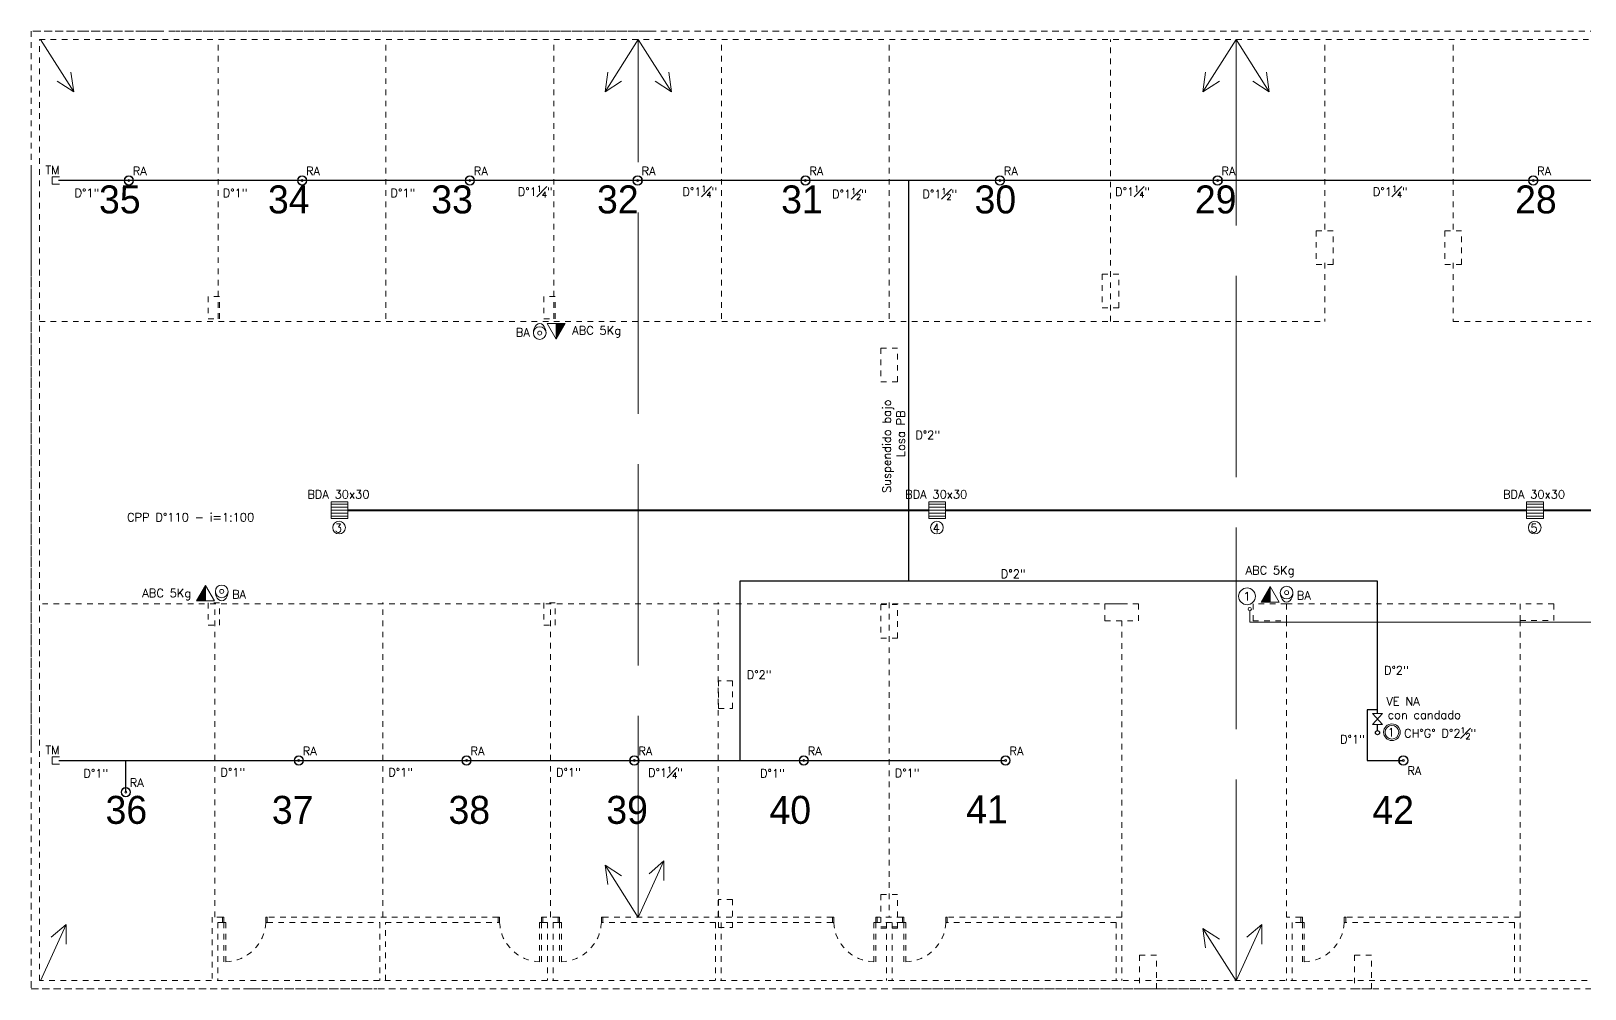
# Model space of a CAD drawing. Header units: millimetres. Extents: x 539 to 842, y -453 to -96.
# Drawn here: x 721.61 to 749.4, y -408.11 to -390.99 of the extents above; entities that cross this region are included whole.
import ezdxf
from ezdxf.enums import TextEntityAlignment as Align

# ---------------------------------------------------------------- set-up
doc = ezdxf.new("R2010")
doc.units = ezdxf.units.MM
doc.header["$LTSCALE"] = 0.1
for name, pattern in [('ACAD_ISO02W100', [15, 12, -3]), ('CONTINUA', [0]), ('HIDDEN', [0.375, 0.25, -0.125])]:
    doc.linetypes.add(name, pattern=pattern)
doc.layers.get('0').update_dxf_attribs({"lineweight": 5})
for name, color, linetype, lineweight in [('00-Agua Fria', 5, 'ACAD_ISO02W100', 20), ('00-Texto AF', 7, 'Continuous', 18), ('00_Incendio Rociador', 1, 'Continuous', 18), ('00_Incendio_Bocas Incendio', 1, 'Continuous', 30), ('00_Incendio_Cañeria', 1, 'Continuous', 30), ('00_Incendio_Matafuego', 1, 'Continuous', 20), ('00_Incendio_Montantes', 1, 'Continuous', 30), ('00_Incendio_Numeracion Montantes', 1, 'Continuous', 30), ('00_Incendio_Textos', 7, 'Continuous', 13), ('Incendio', 10, 'ACAD_ISO02W100', 35), ('Incendio - Texto', 11, 'Continuous', 18), ('Lavarropa', 7, 'HIDDEN', 5)]:
    doc.layers.add(name, color=color, linetype=linetype, lineweight=lineweight)
doc.layers.add('00-Pluvial', color=40, linetype='Continuous')
doc.layers.add('Textos', color=7, linetype='Continuous')
doc.styles.add('Instal Sanit', font='techb___.ttf', dxfattribs={"height": 0.15})
doc.styles.add('Pill Gothic 300mg Lt', font='', dxfattribs={"height": 0.186028})
doc.styles.add('Romans', font='romans.shx')
doc.styles.get("Standard").update_dxf_attribs({"font": 'arial.ttf'})
doc.styles.get('Pill Gothic 300mg Lt').set_extended_font_data('Pill Gothic 300mg Lt')

# ---------------------------------------------------------------- blocks, each defined once
blk = doc.blocks.new('SS final')
at = {"color": 8, "lineweight": 18}
for p, q in [((970.665, -431.776), (970.665, -429.28)), ((971.598, -429.28), (970.665, -429.28)), ((1078.04, -429.28), (970.665, -429.28)), ((970.665, -429.28), (970.665, -446.4)), ((970.815, -429.43), (1077.89, -429.43)), ((970.815, -446.25), (970.815, -429.43)), ((971.598, -429.28), (972.672, -429.28)), ((972.93, -429.28), (972.672, -429.28)), ((972.93, -429.28), (973.251, -429.28)), ((981.725, -429.28), (973.251, -429.28)), ((974.011, -434.425), (974.011, -429.43)), ((977.011, -434.425), (977.011, -429.43)), ((980.011, -434.425), (980.011, -429.43)), ((981.725, -429.28), (992.193, -429.28)), ((983.011, -434.425), (983.011, -429.43)), ((986.011, -434.425), (986.011, -429.43)), ((989.967, -434.472), (989.967, -429.43)), ((1007.646, -429.28), (992.193, -429.28)), ((993.796, -432.825), (993.796, -429.43)), ((996.094, -432.825), (996.094, -429.43)), ((970.665, -431.776), (970.665, -433.56)), ((993.646, -432.851), (993.646, -433.451)), ((993.946, -433.451), (993.946, -432.851)), ((995.944, -432.851), (995.944, -433.451)), ((996.244, -433.451), (996.244, -432.851)), ((970.665, -442.064), (970.665, -433.56)), ((990.116, -433.624), (989.816, -433.624)), ((989.816, -433.624), (989.816, -434.224)), ((990.116, -434.224), (990.116, -433.624)), ((993.646, -433.451), (993.946, -433.451)), ((993.796, -433.425), (993.796, -434.472)), ((995.944, -433.451), (996.244, -433.451)), ((996.094, -433.425), (996.094, -434.472)), ((973.834, -434.025), (973.834, -434.425)), ((974.034, -434.025), (973.834, -434.025)), ((974.034, -434.425), (974.034, -434.025)), ((980.034, -434.025), (979.834, -434.025)), ((979.834, -434.025), (979.834, -434.425)), ((980.034, -434.425), (980.034, -434.025)), ((989.816, -434.224), (990.116, -434.224)), ((970.815, -434.472), (993.796, -434.472)), ((973.834, -434.425), (974.034, -434.425)), ((979.834, -434.425), (980.034, -434.425)), ((996.094, -434.472), (1007.543, -434.472)), ((986.16, -434.949), (985.86, -434.949)), ((985.86, -434.949), (985.86, -435.549)), ((986.16, -435.549), (986.16, -434.949)), ((985.86, -435.549), (986.16, -435.549)), ((990.167, -439.519), (970.815, -439.518)), ((974.034, -439.5), (973.834, -439.5)), ((973.834, -439.5), (973.834, -439.9)), ((973.952, -445.116), (973.952, -439.495)), ((974.034, -439.9), (974.034, -439.5)), ((976.952, -445.116), (976.952, -439.495)), ((980.034, -439.5), (979.834, -439.5)), ((979.834, -439.5), (979.834, -439.9)), ((979.952, -445.116), (979.952, -439.495)), ((980.034, -439.9), (980.034, -439.5)), ((982.952, -445.116), (982.952, -439.495)), ((986.16, -439.53), (985.86, -439.53)), ((985.86, -439.53), (985.86, -440.13)), ((986.011, -439.495), (986.011, -445.116)), ((986.16, -440.13), (986.16, -439.53)), ((990.467, -439.519), (989.867, -439.519)), ((989.867, -439.519), (989.867, -439.819)), ((990.467, -439.819), (990.467, -439.519)), ((993.114, -439.519), (992.514, -439.519)), ((992.514, -439.519), (992.514, -439.819)), ((993.114, -439.519), (997.29, -439.518)), ((993.114, -439.819), (993.114, -439.519)), ((997.89, -439.518), (997.29, -439.518)), ((997.29, -439.518), (997.29, -439.818)), ((997.89, -439.818), (997.89, -439.518)), ((973.834, -439.9), (974.034, -439.9)), ((979.834, -439.9), (980.034, -439.9)), ((989.867, -439.819), (990.467, -439.819)), ((990.167, -439.819), (990.167, -446.25)), ((992.514, -439.819), (993.114, -439.819)), ((993.114, -439.819), (993.114, -446.25)), ((997.29, -439.818), (997.89, -439.818)), ((997.29, -439.818), (997.29, -446.25)), ((985.86, -440.13), (986.16, -440.13)), ((983.207, -440.892), (982.957, -440.892)), ((982.957, -440.892), (982.957, -441.387)), ((983.207, -441.387), (983.207, -440.892)), ((982.957, -441.387), (983.207, -441.387)), ((970.665, -442.064), (970.665, -446.4)), ((983.207, -444.805), (982.957, -444.805)), ((982.957, -444.805), (982.957, -445.305)), ((983.207, -445.305), (983.207, -444.805)), ((986.16, -444.715), (985.86, -444.715)), ((985.86, -444.715), (985.86, -445.315)), ((986.16, -445.315), (986.16, -444.715)), ((974.087, -445.116), (973.902, -445.116)), ((973.902, -445.116), (973.902, -446.25)), ((974.087, -445.216), (974.002, -445.216)), ((974.002, -445.216), (974.002, -446.25)), ((974.087, -445.116), (974.087, -445.216)), ((974.087, -445.216), (974.087, -445.116)), ((974.087, -445.116), (974.112, -445.116)), ((974.112, -445.216), (974.087, -445.216)), ((974.112, -445.116), (974.112, -445.216)), ((974.112, -445.916), (974.112, -445.216)), ((974.112, -445.216), (974.147, -445.216)), ((974.147, -445.216), (974.147, -445.916)), ((974.862, -445.215), (974.862, -445.115)), ((974.862, -445.115), (974.887, -445.115)), ((974.887, -445.215), (974.862, -445.215)), ((974.887, -445.115), (974.887, -445.215)), ((979.018, -445.116), (974.887, -445.116)), ((974.887, -445.116), (974.887, -445.216)), ((974.887, -445.216), (976.902, -445.216)), ((976.902, -445.216), (976.902, -446.25)), ((977.002, -446.25), (977.002, -445.216)), ((977.002, -445.216), (979.018, -445.216)), ((979.043, -445.115), (979.018, -445.115)), ((979.018, -445.115), (979.018, -445.215)), ((979.018, -445.216), (979.018, -445.116)), ((979.018, -445.215), (979.043, -445.215)), ((979.043, -445.215), (979.043, -445.115)), ((979.758, -445.216), (979.757, -445.916)), ((979.793, -445.216), (979.758, -445.216)), ((979.792, -445.916), (979.793, -445.216)), ((979.818, -445.116), (979.793, -445.116)), ((979.793, -445.116), (979.793, -445.216)), ((979.793, -445.216), (979.818, -445.216)), ((980.087, -445.116), (979.818, -445.116)), ((979.818, -445.116), (979.818, -445.216)), ((979.818, -445.216), (979.818, -445.116)), ((979.902, -445.216), (979.818, -445.216)), ((979.902, -445.216), (979.902, -446.25)), ((980.087, -445.216), (980.002, -445.216)), ((980.002, -445.216), (980.002, -446.25)), ((980.087, -445.116), (980.087, -445.216)), ((980.087, -445.216), (980.087, -445.116)), ((980.087, -445.116), (980.112, -445.116)), ((980.112, -445.216), (980.087, -445.216)), ((980.112, -445.116), (980.112, -445.216)), ((980.112, -445.916), (980.112, -445.216)), ((980.112, -445.216), (980.147, -445.216)), ((980.147, -445.216), (980.147, -445.916)), ((980.862, -445.215), (980.862, -445.115)), ((980.862, -445.115), (980.887, -445.115)), ((980.887, -445.215), (980.862, -445.215)), ((980.887, -445.115), (980.887, -445.215)), ((984.992, -445.116), (980.887, -445.116)), ((980.887, -445.116), (980.887, -445.216)), ((982.902, -445.216), (980.887, -445.216)), ((982.902, -445.216), (982.902, -446.25)), ((982.957, -445.305), (983.207, -445.305)), ((984.992, -445.216), (983.002, -445.216)), ((983.002, -445.216), (983.002, -446.25)), ((985.017, -445.115), (984.992, -445.115)), ((984.992, -445.115), (984.992, -445.215)), ((984.992, -445.116), (984.992, -445.216)), ((984.992, -445.215), (985.017, -445.215)), ((985.017, -445.215), (985.017, -445.115)), ((985.767, -445.216), (985.732, -445.216)), ((985.732, -445.216), (985.732, -445.916)), ((985.792, -445.116), (985.767, -445.116)), ((985.767, -445.116), (985.767, -445.216)), ((985.767, -445.916), (985.767, -445.216)), ((985.767, -445.216), (985.792, -445.216)), ((986.248, -445.116), (985.792, -445.116)), ((985.792, -445.116), (985.792, -445.216)), ((985.792, -445.216), (985.792, -445.116)), ((986.248, -445.216), (985.792, -445.216)), ((986.16, -445.292), (985.86, -445.292)), ((985.86, -445.315), (986.16, -445.315)), ((985.961, -445.216), (985.961, -446.25)), ((986.061, -445.216), (986.061, -446.25)), ((986.248, -445.116), (986.248, -445.216)), ((986.248, -445.216), (986.248, -445.116)), ((986.248, -445.116), (986.273, -445.116)), ((986.273, -445.216), (986.248, -445.216)), ((986.273, -445.116), (986.273, -445.216)), ((986.273, -445.916), (986.273, -445.216)), ((986.273, -445.216), (986.308, -445.216)), ((986.308, -445.216), (986.308, -445.916)), ((987.023, -445.215), (987.023, -445.115)), ((987.023, -445.115), (987.048, -445.115)), ((987.048, -445.215), (987.023, -445.215)), ((987.048, -445.115), (987.048, -445.215)), ((990.167, -445.116), (987.048, -445.116)), ((987.048, -445.116), (987.048, -445.216)), ((990.067, -445.216), (987.048, -445.216)), ((990.067, -445.216), (990.067, -446.25)), ((993.371, -445.116), (993.114, -445.116)), ((993.214, -445.216), (993.214, -446.25)), ((993.371, -445.216), (993.214, -445.216)), ((993.371, -445.216), (993.371, -445.116)), ((993.371, -445.116), (993.396, -445.116)), ((993.396, -445.216), (993.371, -445.216)), ((993.396, -445.116), (993.396, -445.216)), ((993.396, -445.916), (993.396, -445.216)), ((993.396, -445.216), (993.431, -445.216)), ((993.431, -445.216), (993.431, -445.916)), ((994.146, -445.215), (994.146, -445.115)), ((994.146, -445.115), (994.171, -445.115)), ((994.171, -445.215), (994.146, -445.215)), ((994.171, -445.115), (994.171, -445.215)), ((997.29, -445.116), (994.171, -445.116)), ((994.171, -445.116), (994.171, -445.216)), ((997.19, -445.216), (994.171, -445.216)), ((997.19, -445.216), (997.19, -446.25)), ((990.786, -445.8), (990.486, -445.8)), ((990.486, -445.8), (990.486, -446.4)), ((990.786, -446.4), (990.786, -445.8)), ((994.631, -445.8), (994.331, -445.8)), ((994.331, -445.8), (994.331, -446.4)), ((994.631, -446.4), (994.631, -445.8)), ((974.595, -446.4), (970.665, -446.4)), ((970.665, -446.4), (1078.04, -446.4)), ((1077.89, -446.25), (970.815, -446.25)), ((974.595, -446.4), (976.85, -446.4)), ((986.184, -446.4), (976.85, -446.4)), ((986.184, -446.4), (991.621, -446.4)), ((990.486, -446.4), (990.786, -446.4)), ((1007.158, -446.4), (991.621, -446.4)), ((994.331, -446.4), (994.631, -446.4))]:
    blk.add_line(p, q, dxfattribs=at)
at = {"color": 8}
for p, q in [((993.946, -432.851), (993.646, -432.851)), ((996.244, -432.851), (995.944, -432.851))]:
    blk.add_line(p, q, dxfattribs=at)
at = {"color": 8, "linetype": 'HIDDEN', "lineweight": 18}
for centre, start, end in [((974.125, -445.178), 271.7627, 357.1291), ((979.78, -445.178), 182.8709, 268.2373), ((980.125, -445.178), 271.7627, 357.1291), ((985.754, -445.178), 182.8709, 268.2373), ((986.286, -445.178), 271.7627, 357.1291), ((993.409, -445.178), 271.7627, 357.1291)]:
    blk.add_arc(centre, 0.738, start, end, dxfattribs=at)
at = {"color": 8, "style": 'Pill Gothic 300mg Lt'}
for s, p in [('35', (971.88, -432.539)), ('34', (974.901, -432.539)), ('33', (977.821, -432.539)), ('32', (980.785, -432.539)), ('31', (984.077, -432.539)), ('30', (987.535, -432.539)), ('29', (991.475, -432.539)), ('28', (997.2, -432.539)), ('36', (971.997, -443.45)), ('37', (974.97, -443.45)), ('38', (978.129, -443.45)), ('39', (980.951, -443.45)), ('40', (983.868, -443.45)), ('41', (987.385, -443.439)), ('42', (994.648, -443.45))]:
    blk.add_text(s, height=0.5, dxfattribs=at).set_placement(p)
blk = doc.blocks.new('rociadores')
at = {"layer": '00_Incendio_Bocas Incendio', "lineweight": 5}
for radius in [0.085, 0.0776, 0.02]:
    blk.add_circle((0, 0), radius, dxfattribs=at)

msp = doc.modelspace()

# ---------------------------------------------------------------- hatches: boundary and pattern name
at = {"layer": '00_Incendio_Matafuego'}
for points in [[(731.001, -396.214), (731.161, -396.214), (731.001, -396.492)], [(724.731, -401.172), (724.571, -401.172), (724.731, -400.894)], [(743.77, -401.191), (743.61, -401.191), (743.77, -400.914)]]:
    msp.add_hatch(color=256, dxfattribs=at).paths.add_polyline_path(points)

# ---------------------------------------------------------------- linework, layer by layer
at = {"layer": '00-Agua Fria', "linetype": 'Continuous', "lineweight": 20}
msp.add_lwpolyline([(743.404, -401.346), (743.404, -401.552), (760.454, -401.552)], dxfattribs=at)
at = {"layer": '00-Agua Fria', "linetype": 'CONTINUA', "lineweight": 20}
for centre, radius in [((743.355, -401.089), 0.15), ((743.355, -401.089), 0.15), ((743.404, -401.316), 0.03), ((743.404, -401.316), 0.03)]:
    msp.add_circle(centre, radius, dxfattribs=at)
at = {"layer": '00-Pluvial', "lineweight": 20}
for p, q in [((721.781, -391.136), (722.375, -392.071)), ((732.471, -391.136), (731.877, -392.071)), ((732.471, -391.136), (733.064, -392.071)), ((743.16, -391.136), (742.566, -392.071)), ((743.16, -391.136), (743.753, -392.071)), ((722.375, -392.071), (722.327, -391.723)), ((731.877, -392.071), (731.925, -391.723)), ((733.064, -392.071), (733.016, -391.723)), ((742.566, -392.071), (742.614, -391.723)), ((743.753, -392.071), (743.705, -391.723)), ((722.375, -392.071), (722.081, -391.879)), ((731.877, -392.071), (732.171, -391.879)), ((733.064, -392.071), (732.77, -391.879)), ((742.566, -392.071), (742.86, -391.879)), ((743.753, -392.071), (743.459, -391.879)), ((726.976, -399.442), (727.276, -399.442)), ((726.976, -399.495), (727.276, -399.495)), ((737.665, -399.442), (737.965, -399.442)), ((737.665, -399.495), (737.965, -399.495)), ((748.354, -399.442), (748.654, -399.442)), ((748.354, -399.495), (748.654, -399.495)), ((726.976, -399.549), (727.276, -399.549)), ((726.976, -399.602), (727.276, -399.602)), ((726.976, -399.655), (727.276, -399.655)), ((737.665, -399.549), (737.965, -399.549)), ((737.665, -399.602), (737.965, -399.602)), ((737.665, -399.655), (737.965, -399.655)), ((748.354, -399.549), (748.654, -399.549)), ((748.354, -399.602), (748.654, -399.602)), ((748.354, -399.655), (748.654, -399.655)), ((732.471, -406.827), (731.877, -405.892)), ((731.877, -405.892), (731.925, -406.24)), ((731.877, -405.892), (732.171, -406.084)), ((732.471, -406.827), (732.929, -405.819)), ((732.929, -405.819), (732.664, -406.049)), ((732.929, -405.819), (732.93, -406.17)), ((721.781, -407.961), (722.24, -406.954)), ((722.24, -406.954), (721.975, -407.184)), ((722.24, -406.954), (722.241, -407.304)), ((743.16, -407.961), (743.618, -406.954)), ((743.618, -406.954), (743.353, -407.184)), ((743.618, -406.954), (743.619, -407.304)), ((743.16, -407.961), (742.566, -407.027)), ((742.566, -407.027), (742.614, -407.374)), ((742.566, -407.027), (742.86, -407.218))]:
    msp.add_line(p, q, dxfattribs=at)
at = {"layer": '00-Pluvial', "linetype": 'ACAD_ISO02W100', "lineweight": 20, "ltscale": 3}
for p, q in [((732.471, -406.827), (732.471, -391.136)), ((743.16, -407.961), (743.16, -391.136))]:
    msp.add_line(p, q, dxfattribs=at)
at = {"layer": '00-Pluvial', "lineweight": 20}
for points in [[(726.976, -399.699), (726.976, -399.399), (727.276, -399.399), (727.276, -399.699), (726.976, -399.699)], [(737.665, -399.699), (737.665, -399.399), (737.965, -399.399), (737.965, -399.699), (737.665, -399.699)], [(748.354, -399.699), (748.354, -399.399), (748.654, -399.399), (748.654, -399.699), (748.354, -399.699)]]:
    msp.add_lwpolyline(points, dxfattribs=at)
at = {"layer": '00-Pluvial', "lineweight": 40}
for points in [[(727.276, -399.549), (737.665, -399.549)], [(737.965, -399.549), (748.354, -399.549)], [(748.654, -399.549), (751.368, -399.549)]]:
    msp.add_lwpolyline(points, dxfattribs=at)
at = {"layer": '00-Pluvial', "lineweight": 20}
for centre in [(727.12, -399.86), (737.81, -399.86), (748.499, -399.86)]:
    msp.add_circle(centre, 0.113, dxfattribs=at)
at = {"layer": '00_Incendio_Bocas Incendio', "lineweight": 5}
for centre, radius in [((730.709, -396.384), 0.114), ((730.709, -396.384), 0.0366), ((725.022, -401.002), 0.114), ((744.062, -401.022), 0.114), ((725.022, -401.002), 0.0366), ((744.062, -401.022), 0.0366)]:
    msp.add_circle(centre, radius, dxfattribs=at)
at = {"layer": '00_Incendio_Bocas Incendio', "lineweight": 5, "extrusion": (0, 0, -1)}
for centre, major_axis in [((730.709, -396.384), (0, 0.169)), ((725.022, -401.002), (0, -0.169)), ((744.062, -401.022), (0, -0.169))]:
    msp.add_ellipse(centre, major_axis=major_axis, ratio=0.671043, start_param=4.712389, end_param=7.853982, dxfattribs=at)
at = {"layer": '00_Incendio_Cañeria', "lineweight": 18}
for p, q in [((722.119, -393.59), (721.99, -393.59)), ((721.99, -393.59), (721.99, -393.724)), ((722.119, -393.724), (721.99, -393.724)), ((722.119, -403.957), (721.99, -403.957)), ((721.99, -403.957), (721.99, -404.091)), ((722.119, -404.091), (721.99, -404.091))]:
    msp.add_line(p, q, dxfattribs=at)
at = {"layer": '00_Incendio_Cañeria', "lineweight": 30}
for points in [[(754.197, -393.657), (722.105, -393.657)], [(737.302, -393.657), (737.302, -400.821)], [(745.688, -400.821), (734.287, -400.821)], [(734.287, -400.821), (734.287, -404.024)], [(745.688, -403.183), (745.688, -400.821)], [(745.688, -403.117), (745.5, -403.117), (745.5, -404.024), (746.15, -404.024)], [(745.688, -403.49), (745.688, -403.383)], [(722.112, -404.024), (739.037, -404.024)], [(723.307, -404.59), (723.307, -404.024)]]:
    msp.add_lwpolyline(points, dxfattribs=at)
at = {"layer": '00_Incendio_Matafuego'}
for points in [[(731.001, -396.492), (730.841, -396.214), (731.161, -396.214)], [(724.731, -400.894), (724.891, -401.172), (724.571, -401.172)], [(743.77, -400.914), (743.93, -401.191), (743.61, -401.191)]]:
    msp.add_lwpolyline(points, close=True, dxfattribs=at)
for points in [[(731.001, -396.492), (731.001, -396.214)], [(724.731, -400.894), (724.731, -401.172)], [(743.77, -400.914), (743.77, -401.191)]]:
    msp.add_lwpolyline(points, dxfattribs=at)
at = {"layer": '00_Incendio_Montantes', "lineweight": 25}
msp.add_circle((745.688, -403.527), 0.037, dxfattribs=at)
at = {"layer": '00_Incendio_Numeracion Montantes', "lineweight": 20}
for radius in [0.149, 0.122]:
    msp.add_circle((745.946, -403.518), radius, dxfattribs=at)
at = {"layer": 'Incendio', "linetype": 'Continuous', "lineweight": 20, "ltscale": 3}
msp.add_line((745.598, -403.383), (745.778, -403.183), dxfattribs=at)
msp.add_lwpolyline([(745.598, -403.383), (745.778, -403.383), (745.598, -403.183), (745.778, -403.183)], dxfattribs=at)

# ---------------------------------------------------------------- block references
at = {"layer": '00_Incendio Rociador', "color": 6, "lineweight": 5}
for p in [(723.361, -393.657), (726.459, -393.657), (729.459, -393.657), (732.459, -393.657), (735.459, -393.657), (738.937, -393.657), (742.829, -393.657), (748.473, -393.657), (726.4, -404.024), (729.4, -404.024), (732.4, -404.024), (735.43, -404.024), (739.037, -404.024), (746.15, -404.024), (723.307, -404.59)]:
    msp.add_blockref('rociadores', p, dxfattribs=at)
at = {"layer": 'Lavarropa', "color": 3, "linetype": 'CONTINUA', "lineweight": 13}
msp.add_blockref('SS final', (-249.052, 38.294), dxfattribs=at)

# ---------------------------------------------------------------- texts
at = {"layer": '00-Texto AF', "style": 'Romans'}
msp.add_text('1', height=0.15, rotation=0, dxfattribs=at).set_placement((743.355, -401.089), align=Align.MIDDLE_CENTER)
msp.add_text('1', height=0.15, rotation=0, dxfattribs=at).set_placement((743.355, -401.089), align=Align.MIDDLE_CENTER)
at = {"layer": '00_Incendio_Textos', "lineweight": 18, "char_height": 0.15}
for s, width, insert, attachment_point in [('\\A1;{\\Fromans|c0;D°1\\H0.7x;\\S1#4;\\H1.42857x;"}', 0.9745, (730.316, -393.752), 1), ('\\A1;{\\Fromans|c0;D°1\\H0.7x;\\S1#4;\\H1.42857x;"}', 0.9745, (733.258, -393.752), 1), ('\\A1;{\\Fromans|c0;D°1\\H0.7x;\\S1#2;\\H1.42857x;"}', 0.9745, (736.559, -393.795), 3), ('\\A1;{\\Fromans|c0;D°1\\H0.7x;\\S1#2;\\H1.42857x;"}', 0.9745, (738.174, -393.795), 3), ('\\A1;{\\Fromans|c0;D°1\\H0.7x;\\S1#4;\\H1.42857x;"}', 0.9745, (740.997, -393.752), 1), ('\\A1;{\\Fromans|c0;D°1\\H0.7x;\\S1#4;\\H1.42857x;"}', 0.9745, (745.605, -393.752), 1), ('\\A1;{\\Fromans|c0;D°2\\H1x;"}', 0.9745, (737.867, -398.131), 3), ('\\A1;{\\Fromans|c0;D°2\\H1x;"}', 0.9745, (734.409, -402.415), 1), ('\\A1;{\\Fromans|c0;CH°G° D°2\\H0.7x;\\S1#2;\\H1.42857x;"}', 1.33303, (747.454, -403.433), 3), ('\\A1;{\\Fromans|c0;D°1\\H0.7x;\\S1#4;\\H1.42857x;"}', 0.9745, (732.645, -404.136), 1)]:
    msp.add_mtext_dynamic_manual_height_columns(s, width=width, gutter_width=12.5, heights=[0], dxfattribs=dict(at, insert=insert, attachment_point=attachment_point))
at = {"layer": '00_Incendio_Textos', "color": 7, "char_height": 0.15, "width": 1.47222, "attachment_point": 2, "style": 'Instal Sanit'}
for insert in [(731.651, -396.262), (743.691, -400.549), (723.964, -400.956)]:
    msp.add_mtext('\\pi-0.45,l0.6,t0.6;{\\Fromans|c0;ABC 5Kg}', dxfattribs=dict(at, insert=insert))
at = {"layer": '00_Incendio_Textos', "color": 7, "style": 'Romans', "flags": 8}
msp.add_attdef('1', text='1', height=0.15, dxfattribs=at).set_placement((745.934, -403.518), align=Align.MIDDLE_CENTER)
at = {"layer": 'Incendio - Texto', "color": 7, "style": 'Romans'}
for s, p in [('RA', (723.556, -393.488)), ('RA', (726.654, -393.488)), ('RA', (729.654, -393.488)), ('RA', (732.654, -393.488)), ('RA', (735.654, -393.488)), ('RA', (739.132, -393.488)), ('RA', (743.024, -393.488)), ('RA', (748.668, -393.488)), ('D°1"', (722.612, -393.88)), ('D°1"', (725.262, -393.88)), ('D°1"', (728.262, -393.88)), ('BA', (730.406, -396.371)), ('D°2"', (739.175, -400.687)), ('BA', (725.33, -401.054)), ('BA', (744.37, -401.073)), ('D°2"', (746.026, -402.411)), ('VE NA ', (746.196, -402.967)), ('con candado', (746.525, -403.207)), ('D°1"', (745.239, -403.644)), ('RA', (726.595, -403.854)), ('RA', (729.595, -403.854)), ('RA', (732.595, -403.854)), ('RA', (735.625, -403.854)), ('RA', (739.232, -403.854)), ('D°1"', (722.77, -404.253)), ('D°1"', (725.221, -404.235)), ('D°1"', (728.221, -404.235)), ('D°1"', (731.221, -404.235)), ('D°1"', (734.868, -404.253)), ('D°1"', (737.279, -404.247)), ('RA', (746.345, -404.206)), ('RA', (723.502, -404.421))]:
    msp.add_text(s, height=0.15, dxfattribs=at).set_placement(p, align=Align.MIDDLE_CENTER)
at = {"layer": 'Textos', "color": 7, "style": 'Romans'}
for p in [(721.869, -393.545), (721.869, -403.911)]:
    msp.add_text('TM', height=0.15, dxfattribs=at).set_placement(p)
for s, p in [('BDA 30x30', (726.552, -399.341)), ('BDA 30x30', (737.241, -399.341)), ('BDA 30x30', (747.93, -399.341)), ('CPP D°110 - i=1:100', (723.328, -399.751))]:
    msp.add_text(s, height=0.15, rotation=360, dxfattribs=at).set_placement(p)
at = {"layer": 'Textos', "style": 'Romans'}
for s, p in [('3', (727.044, -399.946)), ('4', (737.733, -399.946)), ('5', (748.422, -399.946))]:
    msp.add_text(s, height=0.15, rotation=360, dxfattribs=at).set_placement(p)
at = {"layer": 'Textos', "color": 7, "insert": (736.837, -398.483), "char_height": 0.15, "width": 2.19644, "attachment_point": 2, "rotation": 90, "style": 'Instal Sanit'}
msp.add_mtext('\\pi-0.45,l0.6,t0.6;{\\Fromans|c0;Suspendido bajo Losa PB}', dxfattribs=at)

doc.saveas('drawing.dxf')
